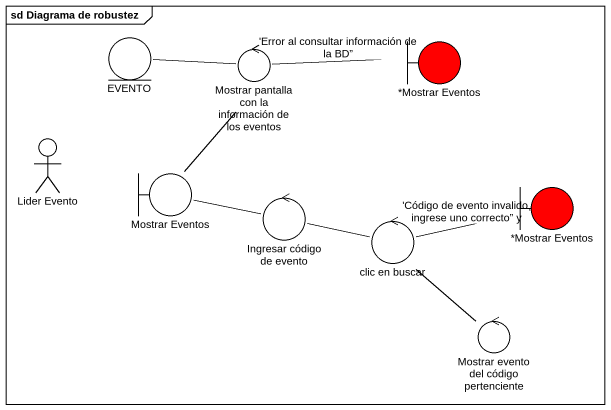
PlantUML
@startuml
mainframe sd Diagrama de robustez
entity EVENTO
control "Mostrar pantalla con la información de los eventos" as Mostrar_pantalla_con_la
boundary "*Mostrar Eventos" as Mostrar_Eventos #FF0000
actor "Lider Evento" as Lider_Evento
boundary "Mostrar Eventos" as Mostrar_Eventos_2
control "Ingresar código de evento" as Ingresar_código_de_evento
control "clic en buscar" as clic_en_buscar
boundary "*Mostrar Eventos" as Mostrar_Eventos_3 #FF0000
control "Mostrar evento del código pertenciente" as Mostrar_evento_del_código
EVENTO -right- Mostrar_pantalla_con_la
Mostrar_pantalla_con_la -right- Mostrar_Eventos : 'Error al consultar información de la BD”
Mostrar_Eventos_2 -up- Mostrar_pantalla_con_la
Mostrar_Eventos_2 -right- Ingresar_código_de_evento
Ingresar_código_de_evento -right- clic_en_buscar
clic_en_buscar -right- Mostrar_Eventos_3 : 'Código de evento invalido, ingrese uno correcto” y
clic_en_buscar -- Mostrar_evento_del_código
@enduml
